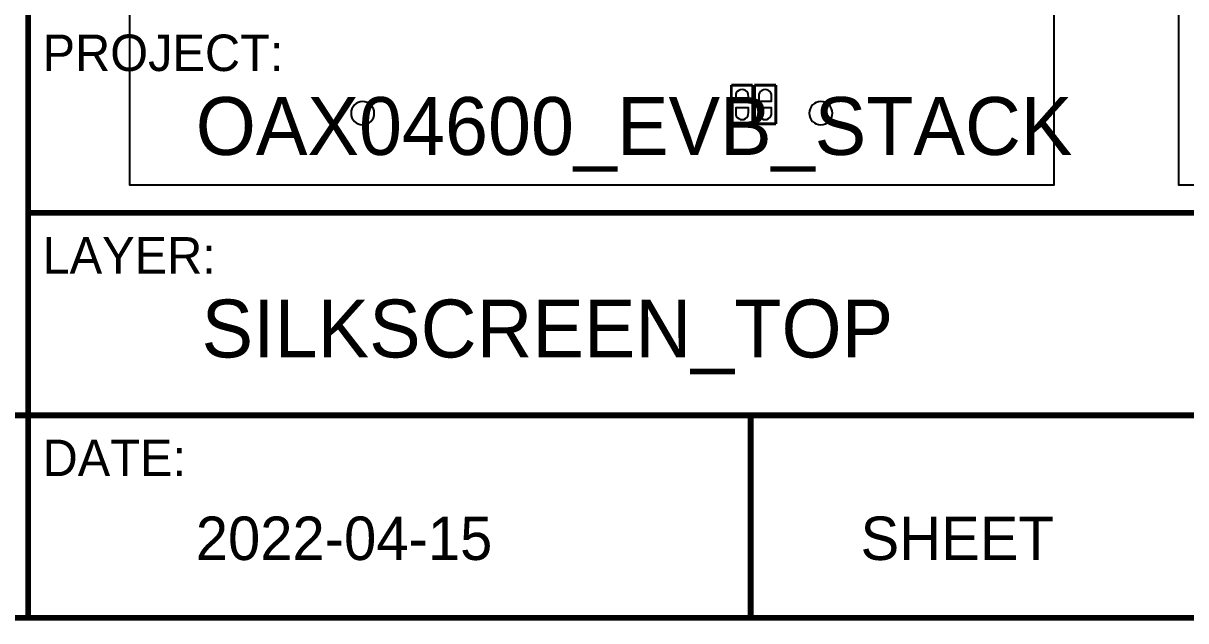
# Model space of a CAD drawing. Extents: x -163 to 81, y -104 to 74.
# Drawn here: x -29 to 22, y -103.6 to -77.4 of the extents above; entities that cross this region are included whole.
import ezdxf

# ---------------------------------------------------------------- set-up
doc = ezdxf.new("R2010")
doc.units = 0
for name, color, linetype in [('DF_SST', 232, 'CONTINUOUS'), ('DF_TITLE_BLOCK', 85, 'CONTINUOUS'), ('DF_TITLE_DATA', 140, 'CONTINUOUS'), ('PG_DISPLAY_TOP', 85, 'CONTINUOUS')]:
    doc.layers.add(name, color=color, linetype=linetype)

msp = doc.modelspace()

# ---------------------------------------------------------------- linework, layer by layer
at = {"layer": 'DF_TITLE_BLOCK', "const_width": 0.254}
for points in [[(-92.329, -103.505), (47.371, -103.505), (47.371, -76.835), (-92.329, -76.835), (-92.329, -103.505)], [(-28.829, -94.615), (-28.829, -76.835)], [(-28.829, -85.725), (47.371, -85.725)], [(-92.329, -94.615), (47.244, -94.615)], [(-28.829, -103.505), (-28.829, -94.615)], [(2.921, -103.505), (2.921, -94.615)]]:
    msp.add_lwpolyline(points, dxfattribs=at)
at = {"layer": 'PG_DISPLAY_TOP'}
for points in [[(16.235934, -38.817296), (16.235934, -84.517484), (-24.363934, -84.517484), (-24.363934, -38.817296)], [(62.336934, -38.817296), (62.336934, -84.517484), (21.737066, -84.517484), (21.737066, -38.817296)]]:
    msp.add_lwpolyline(points, close=True, dxfattribs=at)
at = {"layer": 'PG_DISPLAY_TOP', "const_width": 0.127}
for points in [[(3.0099, -80.12049), (2.0701, -80.12049)], [(2.0701, -81.82229), (2.0701, -80.12049)], [(3.0099, -81.82229), (3.0099, -80.12049)], [(4.0259, -80.12049), (3.0861, -80.12049)], [(3.0861, -81.82229), (3.0861, -80.12049)], [(4.0259, -81.82229), (4.0259, -80.12049)], [(3.0099, -81.82229), (2.0701, -81.82229)], [(4.0259, -81.82229), (3.0861, -81.82229)]]:
    msp.add_lwpolyline(points, dxfattribs=at)
at = {"layer": 'PG_DISPLAY_TOP'}
for points in [[(2.702814, -80.81899), (2.8194, -80.81899), (2.8194, -80.61706, 1.099998), (2.2606, -80.61706), (2.2606, -80.81899)], [(3.718814, -80.81899), (3.8354, -80.81899), (3.8354, -80.61706, 1.099998), (3.2766, -80.61706), (3.2766, -80.81899)], [(2.377186, -81.12379), (2.2606, -81.12379), (2.2606, -81.32572, 1.099998), (2.8194, -81.32572), (2.8194, -81.12379)], [(3.393186, -81.12379), (3.2766, -81.12379), (3.2766, -81.32572, 1.099998), (3.8354, -81.32572), (3.8354, -81.12379)]]:
    msp.add_lwpolyline(points, format="xyb", close=True, dxfattribs=at)
for points in [[(-14.63929, -81.35239, 1), (-13.62075, -81.35239, 1), (-14.63929, -81.35239)], [(5.49275, -81.35239, 1), (6.51129, -81.35239, 1), (5.49275, -81.35239)]]:
    msp.add_lwpolyline(points, format="xyb", dxfattribs=at)

# ---------------------------------------------------------------- texts
at = {"layer": 'DF_SST'}
msp.add_text('SILKSCREEN_TOP', height=2.54, dxfattribs=at).set_placement((-21.209, -92.075))
at = {"layer": 'DF_TITLE_BLOCK'}
for s, height, p in [('PROJECT:', 1.6002, (-28.194, -79.502)), ('LAYER:', 1.6002, (-28.194, -88.392)), ('DATE:', 1.6002, (-28.194, -97.282)), ('SHEET', 1.905, (7.747, -100.965))]:
    msp.add_text(s, height=height, dxfattribs=at).set_placement(p)
at = {"layer": 'DF_TITLE_DATA'}
for s, height, p in [('OAX04600_EVB_STACK', 2.54, (-21.463, -83.185)), ('2022-04-15', 1.905, (-21.463, -100.965))]:
    msp.add_text(s, height=height, dxfattribs=at).set_placement(p)

doc.saveas('drawing.dxf')
